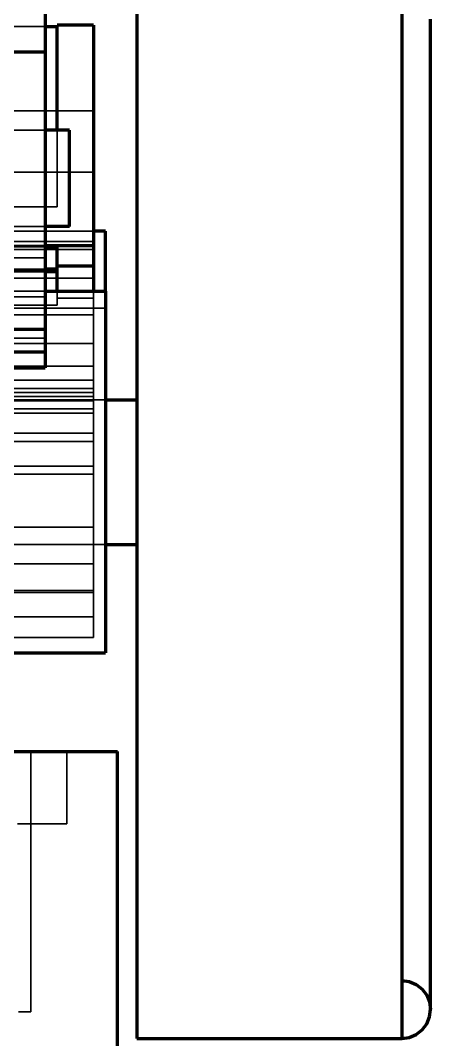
# Model space of a CAD drawing. Header units: millimetres. Extents: x 0 to 2208, y 0 to 420.
# Drawn here: x 190.867 to 192.571, y 215.256 to 219.485 of the extents above; entities that cross this region are included whole.
import ezdxf

# ---------------------------------------------------------------- set-up
doc = ezdxf.new("R2010")
doc.units = ezdxf.units.MM
doc.linetypes.add('IRAM-E-TRAZOS', pattern=[5, 4, -1])
doc.layers.add('01-VISIBLE', color=7, linetype='CONTINUOUS', lineweight=70)
doc.layers.add('02-OCULTA', color=4, linetype='IRAM-E-TRAZOS', lineweight=35)

msp = doc.modelspace()

# ---------------------------------------------------------------- linework, layer by layer
at = {"layer": '01-VISIBLE'}
for p, q in [((190.9709, 219.5411), (190.9709, 219.3551)), ((190.9709, 219.4596), (191.0209, 219.4596)), ((191.1709, 219.4651), (191.0209, 219.4651)), ((191.0209, 219.0301), (191.0209, 219.4651)), ((191.1709, 219.4651), (191.1709, 218.5511)), ((190.6909, 219.3551), (190.9709, 219.3551)), ((190.9709, 219.3551), (190.9709, 218.2041)), ((191.0709, 219.0301), (190.9709, 219.0301)), ((191.0709, 218.6301), (190.9709, 218.6301)), ((191.2209, 218.6111), (191.1709, 218.6111)), ((190.9709, 218.5511), (191.1709, 218.5511)), ((190.9709, 218.5454), (191.0209, 218.5454)), ((191.0209, 218.4661), (191.0209, 218.5454)), ((191.1709, 218.5511), (191.1709, 218.4661)), ((191.0209, 218.4527), (190.9709, 218.4527)), ((191.0209, 218.4491), (190.9709, 218.4491)), ((191.0209, 218.4461), (190.9709, 218.4461)), ((191.0209, 218.4437), (190.9709, 218.4437)), ((191.0209, 218.4419), (190.9709, 218.4419)), ((191.0209, 218.3611), (191.0209, 218.4661)), ((191.0209, 218.4661), (191.1709, 218.4661)), ((191.1709, 218.4661), (191.1709, 218.3611)), ((190.9709, 218.3611), (191.2209, 218.3611)), ((190.6909, 218.2041), (190.9709, 218.2041)), ((190.9709, 218.2041), (190.9709, 218.1101)), ((190.8142, 218.1101), (190.9709, 218.1101)), ((190.9709, 218.1101), (190.9709, 218.0431)), ((190.8209, 218.0431), (190.9709, 218.0431)), ((191.2209, 217.9111), (191.3509, 217.9111)), ((191.2209, 217.3111), (191.3509, 217.3111)), ((190.8209, 216.8611), (191.2209, 216.8611)), ((191.2709, 212.9511), (191.2709, 216.4511)), ((191.3509, 215.2611), (192.4509, 215.2611))]:
    msp.add_line(p, q, dxfattribs=at)
for points in [[(191.3509, 219.5111), (191.3509, 219.4611), (191.3509, 219.4111), (191.3509, 219.3611), (191.3509, 219.3111), (191.3509, 219.2611), (191.3509, 219.2111), (191.3509, 219.1611), (191.3509, 219.1111), (191.3509, 219.0611), (191.3509, 219.0111), (191.3509, 218.9611), (191.3509, 218.9111), (191.3509, 218.8611), (191.3509, 218.8111), (191.3509, 218.7611), (191.3509, 218.7111), (191.3509, 218.6611), (191.3509, 218.6111), (191.3509, 218.5611), (191.3509, 218.5111), (191.3509, 218.4611), (191.3509, 218.4111), (191.3509, 218.3611), (191.3509, 218.3111), (191.3509, 218.2611), (191.3509, 218.2111), (191.3509, 218.1611), (191.3509, 218.1111), (191.3509, 218.0611), (191.3509, 218.0111), (191.3509, 217.9611), (191.3509, 217.9111), (191.3509, 217.8611), (191.3509, 217.8111), (191.3509, 217.7611), (191.3509, 217.7111), (191.3509, 217.6611), (191.3509, 217.6111), (191.3509, 217.5611), (191.3509, 217.5111), (191.3509, 217.4611), (191.3509, 217.4111), (191.3509, 217.3611), (191.3509, 217.3111), (191.3509, 217.2611), (191.3509, 217.2111), (191.3509, 217.1611), (191.3509, 217.1111), (191.3509, 217.0611), (191.3509, 217.0111), (191.3509, 216.9611), (191.3509, 216.9111), (191.3509, 216.8611), (191.3509, 216.8111), (191.3509, 216.7611), (191.3509, 216.7111), (191.3509, 216.6611), (191.3509, 216.6111), (191.3509, 216.5611), (191.3509, 216.5111), (191.3509, 216.4611), (191.3509, 216.4111), (191.3509, 216.3611), (191.3509, 216.3111), (191.3509, 216.2611), (191.3509, 216.2111), (191.3509, 216.1611), (191.3509, 216.1111), (191.3509, 216.0611), (191.3509, 216.0111), (191.3509, 215.9611), (191.3509, 215.9111), (191.3509, 215.8611), (191.3509, 215.8111), (191.3509, 215.7611), (191.3509, 215.7111), (191.3509, 215.6611), (191.3509, 215.6111), (191.3509, 215.5611), (191.3509, 215.5111), (191.3509, 215.4611), (191.3509, 215.4111), (191.3509, 215.3611), (191.3509, 215.3111), (191.3509, 215.2611)], [(192.4509, 219.5111), (192.4509, 219.4611), (192.4509, 219.4111), (192.4509, 219.3611), (192.4509, 219.3111), (192.4509, 219.2611), (192.4509, 219.2111), (192.4509, 219.1611), (192.4509, 219.1111), (192.4509, 219.0611), (192.4509, 219.0111), (192.4509, 218.9611), (192.4509, 218.9111), (192.4509, 218.8611), (192.4509, 218.8111), (192.4509, 218.7611), (192.4509, 218.7111), (192.4509, 218.6611), (192.4509, 218.6111), (192.4509, 218.5611), (192.4509, 218.5111), (192.4509, 218.4611), (192.4509, 218.4111), (192.4509, 218.3611), (192.4509, 218.3111), (192.4509, 218.2611), (192.4509, 218.2111), (192.4509, 218.1611), (192.4509, 218.1111), (192.4509, 218.0611), (192.4509, 218.0111), (192.4509, 217.9611), (192.4509, 217.9111), (192.4509, 217.8611), (192.4509, 217.8111), (192.4509, 217.7611), (192.4509, 217.7111), (192.4509, 217.6611), (192.4509, 217.6111), (192.4509, 217.5611), (192.4509, 217.5111), (192.4509, 217.4611), (192.4509, 217.4111), (192.4509, 217.3611), (192.4509, 217.3111), (192.4509, 217.2611), (192.4509, 217.2111), (192.4509, 217.1611), (192.4509, 217.1111), (192.4509, 217.0611), (192.4509, 217.0111), (192.4509, 216.9611), (192.4509, 216.9111), (192.4509, 216.8611), (192.4509, 216.8111), (192.4509, 216.7611), (192.4509, 216.7111), (192.4509, 216.6611), (192.4509, 216.6111), (192.4509, 216.5611), (192.4509, 216.5111), (192.4509, 216.4611), (192.4509, 216.4111), (192.4509, 216.3611), (192.4509, 216.3111), (192.4509, 216.2611), (192.4509, 216.2111), (192.4509, 216.1611), (192.4509, 216.1111), (192.4509, 216.0611), (192.4509, 216.0111), (192.4509, 215.9611), (192.4509, 215.9111), (192.4509, 215.8611), (192.4509, 215.8111), (192.4509, 215.7611), (192.4509, 215.7111), (192.4509, 215.6611), (192.4509, 215.6111), (192.4509, 215.5611), (192.4509, 215.5111), (192.4509, 215.4611), (192.4509, 215.4111), (192.4509, 215.3611), (192.4509, 215.3111), (192.4509, 215.2611)], [(192.5709, 215.3811), (192.5709, 215.4312), (192.5709, 215.4813), (192.5709, 215.5314), (192.5709, 215.5816), (192.5709, 215.6317), (192.5709, 215.6818), (192.5709, 215.7319), (192.5709, 215.782), (192.5709, 215.8321), (192.5709, 215.8822), (192.5709, 215.9323), (192.5709, 215.9825), (192.5709, 216.0326), (192.5709, 216.0827), (192.5709, 216.1328), (192.5709, 216.1829), (192.5709, 216.233), (192.5709, 216.2831), (192.5709, 216.3332), (192.5709, 216.3834), (192.5709, 216.4335), (192.5709, 216.4836), (192.5709, 216.5337), (192.5709, 216.5838), (192.5709, 216.6339), (192.5709, 216.684), (192.5709, 216.7341), (192.5709, 216.7842), (192.5709, 216.8344), (192.5709, 216.8845), (192.5709, 216.9346), (192.5709, 216.9847), (192.5709, 217.0348), (192.5709, 217.0849), (192.5709, 217.135), (192.5709, 217.1851), (192.5709, 217.2353), (192.5709, 217.2854), (192.5709, 217.3355), (192.5709, 217.3856), (192.5709, 217.4357), (192.5709, 217.4858), (192.5709, 217.5359), (192.5709, 217.586), (192.5709, 217.6362), (192.5709, 217.6863), (192.5709, 217.7364), (192.5709, 217.7865), (192.5709, 217.8366), (192.5709, 217.8867), (192.5709, 217.9368), (192.5709, 217.9869), (192.5709, 218.0371), (192.5709, 218.0872), (192.5709, 218.1373), (192.5709, 218.1874), (192.5709, 218.2375), (192.5709, 218.2876), (192.5709, 218.3377), (192.5709, 218.3878), (192.5709, 218.438), (192.5709, 218.4881), (192.5709, 218.5382), (192.5709, 218.5883), (192.5709, 218.6384), (192.5709, 218.6885), (192.5709, 218.7386), (192.5709, 218.7887), (192.5709, 218.8389), (192.5709, 218.889), (192.5709, 218.9391), (192.5709, 218.9892), (192.5709, 219.0393), (192.5709, 219.0894), (192.5709, 219.1395), (192.5709, 219.1896), (192.5709, 219.2398), (192.5709, 219.2899), (192.5709, 219.34), (192.5709, 219.3901), (192.5709, 219.4402), (192.5709, 219.4903)], [(192.5709, 215.3811), (192.5709, 215.4312), (192.5709, 215.4813), (192.5709, 215.5314), (192.5709, 215.5816), (192.5709, 215.6317), (192.5709, 215.6818), (192.5709, 215.7319), (192.5709, 215.782), (192.5709, 215.8321), (192.5709, 215.8822), (192.5709, 215.9323), (192.5709, 215.9825), (192.5709, 216.0326), (192.5709, 216.0827), (192.5709, 216.1328), (192.5709, 216.1829), (192.5709, 216.233), (192.5709, 216.2831), (192.5709, 216.3332), (192.5709, 216.3834), (192.5709, 216.4335), (192.5709, 216.4836), (192.5709, 216.5337), (192.5709, 216.5838), (192.5709, 216.6339), (192.5709, 216.684), (192.5709, 216.7341), (192.5709, 216.7842), (192.5709, 216.8344), (192.5709, 216.8845), (192.5709, 216.9346), (192.5709, 216.9847), (192.5709, 217.0348), (192.5709, 217.0849), (192.5709, 217.135), (192.5709, 217.1851), (192.5709, 217.2353), (192.5709, 217.2854), (192.5709, 217.3355), (192.5709, 217.3856), (192.5709, 217.4357), (192.5709, 217.4858), (192.5709, 217.5359), (192.5709, 217.586), (192.5709, 217.6362), (192.5709, 217.6863), (192.5709, 217.7364), (192.5709, 217.7865), (192.5709, 217.8366), (192.5709, 217.8867), (192.5709, 217.9368), (192.5709, 217.9869), (192.5709, 218.0371), (192.5709, 218.0872), (192.5709, 218.1373), (192.5709, 218.1874), (192.5709, 218.2375), (192.5709, 218.2876), (192.5709, 218.3377), (192.5709, 218.3878), (192.5709, 218.438), (192.5709, 218.4881), (192.5709, 218.5382), (192.5709, 218.5883), (192.5709, 218.6384), (192.5709, 218.6885), (192.5709, 218.7386), (192.5709, 218.7887), (192.5709, 218.8389), (192.5709, 218.889), (192.5709, 218.9391), (192.5709, 218.9892), (192.5709, 219.0393), (192.5709, 219.0894), (192.5709, 219.1395), (192.5709, 219.1896), (192.5709, 219.2398), (192.5709, 219.2899), (192.5709, 219.34), (192.5709, 219.3901), (192.5709, 219.4402), (192.5709, 219.4903)], [(191.0709, 218.6301), (191.0709, 218.6801), (191.0709, 218.7301), (191.0709, 218.7801), (191.0709, 218.8301), (191.0709, 218.8801), (191.0709, 218.9301), (191.0709, 218.9801), (191.0709, 219.0301)], [(191.2209, 218.3611), (191.2209, 218.4028), (191.2209, 218.4444), (191.2209, 218.4861), (191.2209, 218.5278), (191.2209, 218.5694), (191.2209, 218.6111)], [(191.2209, 218.3611), (191.2209, 218.3111), (191.2209, 218.2611), (191.2209, 218.2111), (191.2209, 218.1611), (191.2209, 218.1111), (191.2209, 218.0611), (191.2209, 218.0111), (191.2209, 217.9611), (191.2209, 217.9111), (191.2209, 217.8611), (191.2209, 217.8111), (191.2209, 217.7611), (191.2209, 217.7111), (191.2209, 217.6611), (191.2209, 217.6111), (191.2209, 217.5611), (191.2209, 217.5111), (191.2209, 217.4611), (191.2209, 217.4111), (191.2209, 217.3611), (191.2209, 217.3111), (191.2209, 217.2611), (191.2209, 217.2111), (191.2209, 217.1611), (191.2209, 217.1111), (191.2209, 217.0611), (191.2209, 217.0111), (191.2209, 216.9611), (191.2209, 216.9111), (191.2209, 216.8611)], [(190.6909, 216.4511), (190.7437, 216.4511), (190.7964, 216.4511), (190.8491, 216.4511), (190.9018, 216.4511), (190.9546, 216.4511), (191.0073, 216.4511), (191.06, 216.4511), (191.1128, 216.4511), (191.1655, 216.4511), (191.2182, 216.4511), (191.2709, 216.4511)], [(192.4509, 215.5011), (192.482, 215.497), (192.5109, 215.485), (192.5358, 215.466), (192.5549, 215.4411), (192.5668, 215.4122), (192.5709, 215.3811)], [(192.4509, 215.2611), (192.482, 215.2652), (192.5109, 215.2772), (192.5358, 215.2963), (192.5549, 215.3211), (192.5668, 215.35), (192.5709, 215.3811)]]:
    msp.add_lwpolyline(points, dxfattribs=at)
at = {"layer": '02-OCULTA'}
for p, q in [((190.9709, 218.5001), (190.9709, 220.0071)), ((187.8709, 219.4596), (190.9709, 219.4596)), ((191.0209, 219.4651), (191.0209, 219.4596)), ((191.0209, 219.4596), (191.0209, 218.7121)), ((191.1709, 219.1101), (191.1709, 219.4651)), ((191.1709, 219.1101), (187.6709, 219.1101)), ((191.1709, 219.1101), (187.6709, 219.1101)), ((191.1709, 218.8561), (191.1709, 219.1101)), ((190.9709, 219.0301), (187.8709, 219.0301)), ((190.9709, 219.0301), (187.8709, 219.0301)), ((191.0209, 218.7121), (191.0209, 219.0301)), ((187.6709, 218.8561), (191.1709, 218.8561)), ((187.6709, 218.8561), (191.1709, 218.8561)), ((191.1709, 218.5681), (191.1709, 218.8561)), ((191.0209, 218.7121), (187.8209, 218.7121)), ((191.1709, 218.6111), (187.6709, 218.6111)), ((191.1709, 218.6111), (187.6709, 218.6111)), ((190.9709, 218.6301), (187.8709, 218.6301)), ((190.9709, 218.6301), (187.8709, 218.6301)), ((187.6709, 218.5681), (191.1709, 218.5681)), ((187.6709, 218.5681), (191.1709, 218.5681)), ((191.1709, 218.5341), (191.1709, 218.5681)), ((187.6709, 218.5341), (191.1709, 218.5341)), ((187.6709, 218.5341), (191.1709, 218.5341)), ((187.6942, 218.5511), (190.9709, 218.5511)), ((187.8209, 218.5454), (190.9709, 218.5454)), ((191.0209, 218.5454), (191.0209, 218.4527)), ((191.1709, 218.4151), (191.1709, 218.5341)), ((187.8709, 218.5001), (190.9709, 218.5001)), ((190.9709, 218.3385), (190.9709, 218.5001)), ((190.9709, 218.4527), (187.8209, 218.4527)), ((190.9709, 218.4491), (187.8209, 218.4491)), ((190.9709, 218.4461), (187.8209, 218.4461)), ((190.9709, 218.4437), (187.8209, 218.4437)), ((190.9709, 218.4419), (187.8209, 218.4419)), ((191.0209, 218.4527), (191.0209, 218.4491)), ((191.0209, 218.4491), (191.0209, 218.4461)), ((191.0209, 218.4461), (191.0209, 218.4437)), ((191.0209, 218.4437), (191.0209, 218.4419)), ((191.0209, 218.4419), (191.0209, 218.3032)), ((187.6709, 218.4151), (191.1709, 218.4151)), ((191.1709, 218.2631), (191.1709, 218.4151)), ((190.7209, 218.3611), (190.9709, 218.3611)), ((190.7209, 218.3611), (190.9709, 218.3611)), ((191.0209, 218.332), (191.0209, 218.3611)), ((191.1709, 218.3611), (191.1709, 218.332)), ((190.7209, 218.3385), (190.9709, 218.3385)), ((191.0209, 218.332), (191.1709, 218.332)), ((191.2209, 218.2911), (186.7709, 218.2911)), ((191.1709, 218.2911), (187.6709, 218.2911)), ((190.7209, 218.3032), (191.0209, 218.3032)), ((187.6709, 218.2631), (191.1709, 218.2631)), ((191.1709, 217.9921), (191.1709, 218.2631)), ((187.6709, 218.1441), (191.1709, 218.1441)), ((190.7209, 218.167), (190.9709, 218.167)), ((190.7209, 218.1441), (191.1709, 218.1441)), ((190.9709, 218.0431), (190.9709, 218.167)), ((191.1709, 218.1441), (191.1709, 218.0511)), ((190.8209, 218.0511), (191.1709, 218.0511)), ((190.8209, 218.0431), (190.9709, 218.0431)), ((191.1709, 218.0511), (191.1709, 217.9581)), ((187.6709, 217.9921), (191.1709, 217.9921)), ((191.1709, 217.8731), (191.1709, 217.9921)), ((187.6709, 217.9411), (191.1709, 217.9411)), ((190.8209, 217.9581), (191.1709, 217.9581)), ((191.1709, 217.9581), (191.1709, 217.9411)), ((191.1709, 217.9411), (191.1709, 217.9241)), ((187.6709, 217.9241), (191.1709, 217.9241)), ((187.6709, 217.9241), (191.1709, 217.9241)), ((187.6709, 217.9071), (191.1709, 217.9071)), ((190.7209, 217.9111), (191.2209, 217.9111)), ((190.7209, 217.9111), (191.2209, 217.9111)), ((191.1709, 217.9241), (191.1709, 217.9071)), ((191.1709, 217.9071), (191.1709, 217.8561)), ((187.6709, 217.8731), (191.1709, 217.8731)), ((187.6709, 217.8561), (191.1709, 217.8561)), ((191.1709, 217.7721), (191.1709, 217.8731)), ((191.1709, 217.8561), (191.1709, 217.7381)), ((187.6709, 217.7721), (191.1709, 217.7721)), ((191.1709, 217.6361), (191.1709, 217.7721)), ((187.6709, 217.7381), (191.1709, 217.7381)), ((191.1709, 217.7381), (191.1709, 217.6021)), ((187.6709, 217.6361), (191.1709, 217.6361)), ((191.1709, 217.2301), (191.1709, 217.6361)), ((187.6709, 217.6021), (191.1709, 217.6021)), ((191.1709, 217.6021), (191.1709, 217.3821)), ((187.6709, 217.3821), (191.1709, 217.3821)), ((191.1709, 217.3821), (191.1709, 217.1111)), ((190.7209, 217.3111), (191.2209, 217.3111)), ((190.7209, 217.3111), (191.2209, 217.3111)), ((187.6709, 217.2301), (191.1709, 217.2301)), ((191.1709, 217.1201), (191.1709, 217.2301)), ((187.6709, 217.1201), (191.1709, 217.1201)), ((187.6709, 217.1111), (191.1709, 217.1111)), ((191.1709, 217.0101), (191.1709, 217.1201)), ((191.1709, 217.1111), (191.1709, 216.9251)), ((187.6709, 217.0101), (191.1709, 217.0101)), ((191.1709, 216.9251), (191.1709, 217.0101)), ((187.6709, 216.9251), (191.1709, 216.9251)), ((187.6709, 216.9251), (191.1709, 216.9251)), ((190.9109, 215.3711), (190.9109, 216.4511)), ((191.0609, 216.1511), (191.0609, 216.4511))]:
    msp.add_line(p, q, dxfattribs=at)
for points in [[(191.3509, 215.2611), (191.3509, 215.3111), (191.3509, 215.3611), (191.3509, 215.4111), (191.3509, 215.4611), (191.3509, 215.5111), (191.3509, 215.5611), (191.3509, 215.6111), (191.3509, 215.6611), (191.3509, 215.7111), (191.3509, 215.7611), (191.3509, 215.8111), (191.3509, 215.8611), (191.3509, 215.9111), (191.3509, 215.9611), (191.3509, 216.0111), (191.3509, 216.0611), (191.3509, 216.1111), (191.3509, 216.1611), (191.3509, 216.2111), (191.3509, 216.2611), (191.3509, 216.3111), (191.3509, 216.3611), (191.3509, 216.4111), (191.3509, 216.4611), (191.3509, 216.5111), (191.3509, 216.5611), (191.3509, 216.6111), (191.3509, 216.6611), (191.3509, 216.7111), (191.3509, 216.7611), (191.3509, 216.8111), (191.3509, 216.8611), (191.3509, 216.9111), (191.3509, 216.9611), (191.3509, 217.0111), (191.3509, 217.0611), (191.3509, 217.1111), (191.3509, 217.1611), (191.3509, 217.2111), (191.3509, 217.2611), (191.3509, 217.3111), (191.3509, 217.3611), (191.3509, 217.4111), (191.3509, 217.4611), (191.3509, 217.5111), (191.3509, 217.5611), (191.3509, 217.6111), (191.3509, 217.6611), (191.3509, 217.7111), (191.3509, 217.7611), (191.3509, 217.8111), (191.3509, 217.8611), (191.3509, 217.9111), (191.3509, 217.9611), (191.3509, 218.0111), (191.3509, 218.0611), (191.3509, 218.1111), (191.3509, 218.1611), (191.3509, 218.2111), (191.3509, 218.2611), (191.3509, 218.3111), (191.3509, 218.3611), (191.3509, 218.4111), (191.3509, 218.4611), (191.3509, 218.5111), (191.3509, 218.5611), (191.3509, 218.6111), (191.3509, 218.6611), (191.3509, 218.7111), (191.3509, 218.7611), (191.3509, 218.8111), (191.3509, 218.8611), (191.3509, 218.9111), (191.3509, 218.9611), (191.3509, 219.0111), (191.3509, 219.0611), (191.3509, 219.1111), (191.3509, 219.1611), (191.3509, 219.2111), (191.3509, 219.2611), (191.3509, 219.3111), (191.3509, 219.3611), (191.3509, 219.4111), (191.3509, 219.4611), (191.3509, 219.5111)], [(192.4509, 219.5202), (192.4509, 219.4699), (192.4509, 219.4197), (192.4509, 219.3694), (192.4509, 219.3192), (192.4509, 219.269), (192.4509, 219.2187), (192.4509, 219.1685), (192.4509, 219.1182), (192.4509, 219.068), (192.4509, 219.0178), (192.4509, 218.9675), (192.4509, 218.9173), (192.4509, 218.8671), (192.4509, 218.8168), (192.4509, 218.7666), (192.4509, 218.7163), (192.4509, 218.6661), (192.4509, 218.6159), (192.4509, 218.5656), (192.4509, 218.5154), (192.4509, 218.4652), (192.4509, 218.4149), (192.4509, 218.3647), (192.4509, 218.3144), (192.4509, 218.2642), (192.4509, 218.214), (192.4509, 218.1637), (192.4509, 218.1135), (192.4509, 218.0632), (192.4509, 218.013), (192.4509, 217.9628), (192.4509, 217.9125), (192.4509, 217.8623), (192.4509, 217.8121), (192.4509, 217.7618), (192.4509, 217.7116), (192.4509, 217.6613), (192.4509, 217.6111), (192.4509, 217.5609), (192.4509, 217.5106), (192.4509, 217.4604), (192.4509, 217.4102), (192.4509, 217.3599), (192.4509, 217.3097), (192.4509, 217.2594), (192.4509, 217.2092), (192.4509, 217.159), (192.4509, 217.1087), (192.4509, 217.0585), (192.4509, 217.0082), (192.4509, 216.958), (192.4509, 216.9078), (192.4509, 216.8575), (192.4509, 216.8073), (192.4509, 216.7571), (192.4509, 216.7068), (192.4509, 216.6566), (192.4509, 216.6063), (192.4509, 216.5561), (192.4509, 216.5059), (192.4509, 216.4556), (192.4509, 216.4054), (192.4509, 216.3552), (192.4509, 216.3049), (192.4509, 216.2547), (192.4509, 216.2044), (192.4509, 216.1542), (192.4509, 216.104), (192.4509, 216.0537), (192.4509, 216.0035), (192.4509, 215.9532), (192.4509, 215.903), (192.4509, 215.8528), (192.4509, 215.8025), (192.4509, 215.7523), (192.4509, 215.7021), (192.4509, 215.6518), (192.4509, 215.6016), (192.4509, 215.5513), (192.4509, 215.5011)], [(192.4509, 215.5011), (192.4509, 215.5513), (192.4509, 215.6016), (192.4509, 215.6518), (192.4509, 215.7021), (192.4509, 215.7523), (192.4509, 215.8025), (192.4509, 215.8528), (192.4509, 215.903), (192.4509, 215.9532), (192.4509, 216.0035), (192.4509, 216.0537), (192.4509, 216.104), (192.4509, 216.1542), (192.4509, 216.2044), (192.4509, 216.2547), (192.4509, 216.3049), (192.4509, 216.3552), (192.4509, 216.4054), (192.4509, 216.4556), (192.4509, 216.5059), (192.4509, 216.5561), (192.4509, 216.6063), (192.4509, 216.6566), (192.4509, 216.7068), (192.4509, 216.7571), (192.4509, 216.8073), (192.4509, 216.8575), (192.4509, 216.9078), (192.4509, 216.958), (192.4509, 217.0082), (192.4509, 217.0585), (192.4509, 217.1087), (192.4509, 217.159), (192.4509, 217.2092), (192.4509, 217.2594), (192.4509, 217.3097), (192.4509, 217.3599), (192.4509, 217.4102), (192.4509, 217.4604), (192.4509, 217.5106), (192.4509, 217.5609), (192.4509, 217.6111), (192.4509, 217.6613), (192.4509, 217.7116), (192.4509, 217.7618), (192.4509, 217.8121), (192.4509, 217.8623), (192.4509, 217.9125), (192.4509, 217.9628), (192.4509, 218.013), (192.4509, 218.0632), (192.4509, 218.1135), (192.4509, 218.1637), (192.4509, 218.214), (192.4509, 218.2642), (192.4509, 218.3144), (192.4509, 218.3647), (192.4509, 218.4149), (192.4509, 218.4652), (192.4509, 218.5154), (192.4509, 218.5656), (192.4509, 218.6159), (192.4509, 218.6661), (192.4509, 218.7163), (192.4509, 218.7666), (192.4509, 218.8168), (192.4509, 218.8671), (192.4509, 218.9173), (192.4509, 218.9675), (192.4509, 219.0178), (192.4509, 219.068), (192.4509, 219.1182), (192.4509, 219.1685), (192.4509, 219.2187), (192.4509, 219.269), (192.4509, 219.3192), (192.4509, 219.3694), (192.4509, 219.4197), (192.4509, 219.4699), (192.4509, 219.5202)], [(192.4509, 215.2611), (192.4509, 215.3111), (192.4509, 215.3611), (192.4509, 215.4111), (192.4509, 215.4611), (192.4509, 215.5111), (192.4509, 215.5611), (192.4509, 215.6111), (192.4509, 215.6611), (192.4509, 215.7111), (192.4509, 215.7611), (192.4509, 215.8111), (192.4509, 215.8611), (192.4509, 215.9111), (192.4509, 215.9611), (192.4509, 216.0111), (192.4509, 216.0611), (192.4509, 216.1111), (192.4509, 216.1611), (192.4509, 216.2111), (192.4509, 216.2611), (192.4509, 216.3111), (192.4509, 216.3611), (192.4509, 216.4111), (192.4509, 216.4611), (192.4509, 216.5111), (192.4509, 216.5611), (192.4509, 216.6111), (192.4509, 216.6611), (192.4509, 216.7111), (192.4509, 216.7611), (192.4509, 216.8111), (192.4509, 216.8611), (192.4509, 216.9111), (192.4509, 216.9611), (192.4509, 217.0111), (192.4509, 217.0611), (192.4509, 217.1111), (192.4509, 217.1611), (192.4509, 217.2111), (192.4509, 217.2611), (192.4509, 217.3111), (192.4509, 217.3611), (192.4509, 217.4111), (192.4509, 217.4611), (192.4509, 217.5111), (192.4509, 217.5611), (192.4509, 217.6111), (192.4509, 217.6611), (192.4509, 217.7111), (192.4509, 217.7611), (192.4509, 217.8111), (192.4509, 217.8611), (192.4509, 217.9111), (192.4509, 217.9611), (192.4509, 218.0111), (192.4509, 218.0611), (192.4509, 218.1111), (192.4509, 218.1611), (192.4509, 218.2111), (192.4509, 218.2611), (192.4509, 218.3111), (192.4509, 218.3611), (192.4509, 218.4111), (192.4509, 218.4611), (192.4509, 218.5111), (192.4509, 218.5611), (192.4509, 218.6111), (192.4509, 218.6611), (192.4509, 218.7111), (192.4509, 218.7611), (192.4509, 218.8111), (192.4509, 218.8611), (192.4509, 218.9111), (192.4509, 218.9611), (192.4509, 219.0111), (192.4509, 219.0611), (192.4509, 219.1111), (192.4509, 219.1611), (192.4509, 219.2111), (192.4509, 219.2611), (192.4509, 219.3111), (192.4509, 219.3611), (192.4509, 219.4111), (192.4509, 219.4611), (192.4509, 219.5111)], [(190.9709, 219.0301), (190.9709, 218.9801), (190.9709, 218.9301), (190.9709, 218.8801), (190.9709, 218.8301), (190.9709, 218.7801), (190.9709, 218.7301), (190.9709, 218.6801), (190.9709, 218.6301)], [(190.9709, 218.6301), (190.9709, 218.6801), (190.9709, 218.7301), (190.9709, 218.7801), (190.9709, 218.8301), (190.9709, 218.8801), (190.9709, 218.9301), (190.9709, 218.9801), (190.9709, 219.0301)], [(191.0709, 219.0301), (191.0709, 218.9801), (191.0709, 218.9301), (191.0709, 218.8801), (191.0709, 218.8301), (191.0709, 218.7801), (191.0709, 218.7301), (191.0709, 218.6801), (191.0709, 218.6301)], [(191.1709, 218.6111), (191.1709, 218.5578), (191.1709, 218.5044), (191.1709, 218.4511), (191.1709, 218.3978), (191.1709, 218.3444), (191.1709, 218.2911)], [(191.1709, 218.2911), (191.1709, 218.3444), (191.1709, 218.3978), (191.1709, 218.4511), (191.1709, 218.5044), (191.1709, 218.5578), (191.1709, 218.6111)], [(191.2209, 218.6111), (191.2209, 218.5578), (191.2209, 218.5044), (191.2209, 218.4511), (191.2209, 218.3978), (191.2209, 218.3444), (191.2209, 218.2911)], [(190.9709, 218.3385), (190.9709, 218.3423), (190.9709, 218.346), (190.9709, 218.3498), (190.9709, 218.3536), (190.9709, 218.3573), (190.9709, 218.3611)], [(190.9709, 218.3611), (190.9709, 218.3288), (190.9709, 218.2964), (190.9709, 218.264), (190.9709, 218.2317), (190.9709, 218.1993), (190.9709, 218.167)], [(191.2209, 216.8611), (191.2209, 216.9111), (191.2209, 216.9611), (191.2209, 217.0111), (191.2209, 217.0611), (191.2209, 217.1111), (191.2209, 217.1611), (191.2209, 217.2111), (191.2209, 217.2611), (191.2209, 217.3111), (191.2209, 217.3611), (191.2209, 217.4111), (191.2209, 217.4611), (191.2209, 217.5111), (191.2209, 217.5611), (191.2209, 217.6111), (191.2209, 217.6611), (191.2209, 217.7111), (191.2209, 217.7611), (191.2209, 217.8111), (191.2209, 217.8611), (191.2209, 217.9111), (191.2209, 217.9611), (191.2209, 218.0111), (191.2209, 218.0611), (191.2209, 218.1111), (191.2209, 218.1611), (191.2209, 218.2111), (191.2209, 218.2611), (191.2209, 218.3111), (191.2209, 218.3611)], [(191.2209, 218.2911), (191.2209, 218.3028), (191.2209, 218.3144), (191.2209, 218.3261), (191.2209, 218.3378), (191.2209, 218.3494), (191.2209, 218.3611)], [(191.0209, 218.3032), (191.0209, 218.308), (191.0209, 218.3128), (191.0209, 218.3176), (191.0209, 218.3224), (191.0209, 218.3272), (191.0209, 218.332)], [(191.1709, 218.1441), (191.1709, 218.1754), (191.1709, 218.2067), (191.1709, 218.238), (191.1709, 218.2694), (191.1709, 218.3007), (191.1709, 218.332)], [(191.2209, 217.3111), (191.2209, 217.3611), (191.2209, 217.4111), (191.2209, 217.4611), (191.2209, 217.5111), (191.2209, 217.5611), (191.2209, 217.6111), (191.2209, 217.6611), (191.2209, 217.7111), (191.2209, 217.7611), (191.2209, 217.8111), (191.2209, 217.8611), (191.2209, 217.9111)], [(191.2209, 217.9111), (191.2209, 217.8611), (191.2209, 217.8111), (191.2209, 217.7611), (191.2209, 217.7111), (191.2209, 217.6611), (191.2209, 217.6111), (191.2209, 217.5611), (191.2209, 217.5111), (191.2209, 217.4611), (191.2209, 217.4111), (191.2209, 217.3611), (191.2209, 217.3111)], [(191.3509, 217.3111), (191.3509, 217.3611), (191.3509, 217.4111), (191.3509, 217.4611), (191.3509, 217.5111), (191.3509, 217.5611), (191.3509, 217.6111), (191.3509, 217.6611), (191.3509, 217.7111), (191.3509, 217.7611), (191.3509, 217.8111), (191.3509, 217.8611), (191.3509, 217.9111)], [(191.3509, 217.9111), (191.3509, 217.8611), (191.3509, 217.8111), (191.3509, 217.7611), (191.3509, 217.7111), (191.3509, 217.6611), (191.3509, 217.6111), (191.3509, 217.5611), (191.3509, 217.5111), (191.3509, 217.4611), (191.3509, 217.4111), (191.3509, 217.3611), (191.3509, 217.3111)], [(191.2709, 216.4511), (191.2209, 216.4511), (191.1709, 216.4511), (191.1209, 216.4511), (191.0709, 216.4511), (191.0209, 216.4511), (190.9709, 216.4511), (190.9209, 216.4511), (190.8709, 216.4511), (190.8209, 216.4511)], [(191.0609, 216.4511), (191.0097, 216.4511), (190.9584, 216.4511), (190.9072, 216.4511), (190.8559, 216.4511)], [(190.8591, 216.4511), (190.9096, 216.4511), (190.96, 216.4511), (191.0105, 216.4511), (191.0609, 216.4511)], [(190.9109, 216.4511), (190.8596, 216.4511)], [(190.8604, 216.4511), (190.9109, 216.4511)], [(191.0609, 216.1511), (191.0097, 216.1511), (190.9584, 216.1511), (190.9072, 216.1511), (190.8559, 216.1511)], [(190.8591, 216.1511), (190.9096, 216.1511), (190.96, 216.1511), (191.0105, 216.1511), (191.0609, 216.1511)], [(190.9109, 215.3711), (190.8596, 215.3711)], [(190.8604, 215.3711), (190.9109, 215.3711)]]:
    msp.add_lwpolyline(points, dxfattribs=at)

doc.saveas('drawing.dxf')
